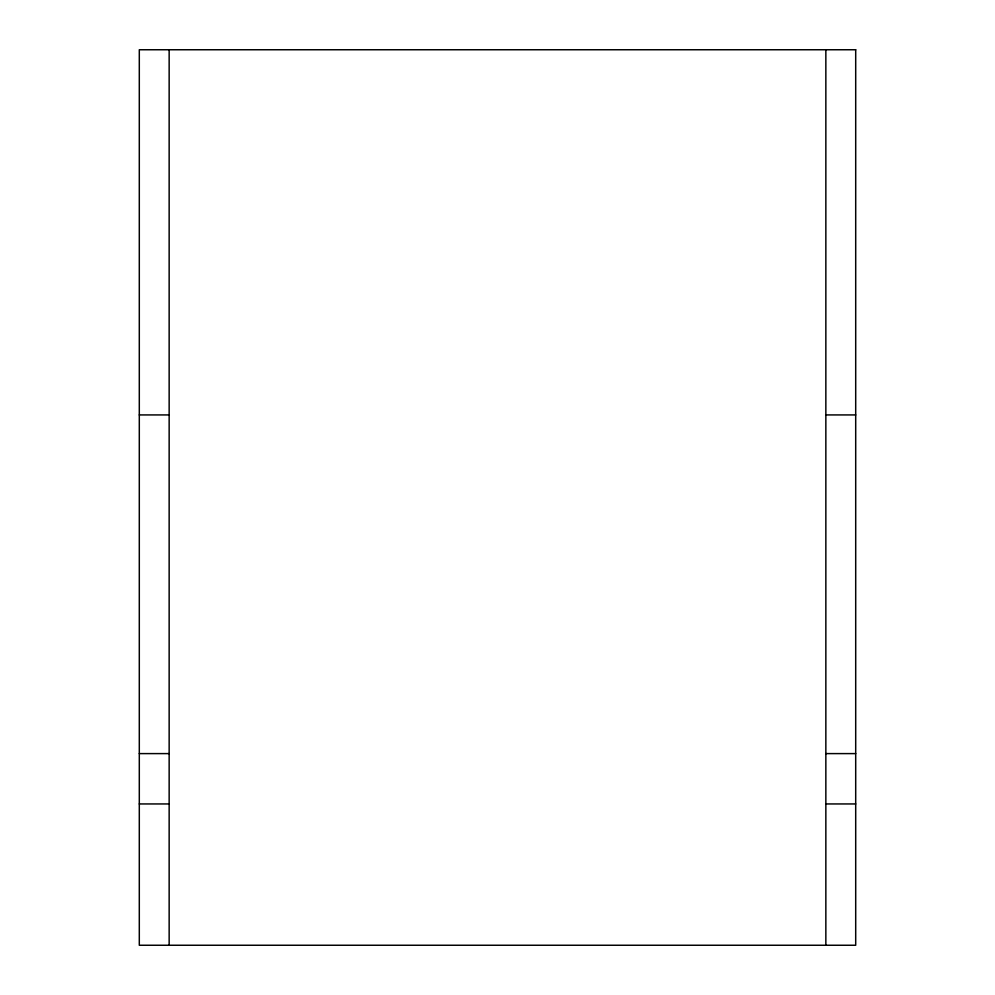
<?xml version="1.0" encoding="UTF-8"?>
<svg xmlns="http://www.w3.org/2000/svg" width="995" height="995" viewBox="0 0 995 995"><rect width="100%" height="100%" fill="white"/><g stroke="black" fill="none" stroke-linecap="round" stroke-linejoin="round"><path stroke-width="1.49" d="M139.3 414.927L169.15 414.927M825.85 414.927L855.7 414.927M139.3 753.601L169.15 753.601M825.85 753.601L855.7 753.601M139.3 803.948L169.15 803.948M825.85 803.948L855.7 803.948M825.85 49.75L825.85 945.25M169.15 49.75L169.15 945.25M855.7 49.75L139.3 49.75L139.3 945.25L855.7 945.25L855.7 49.75"/></g></svg>
